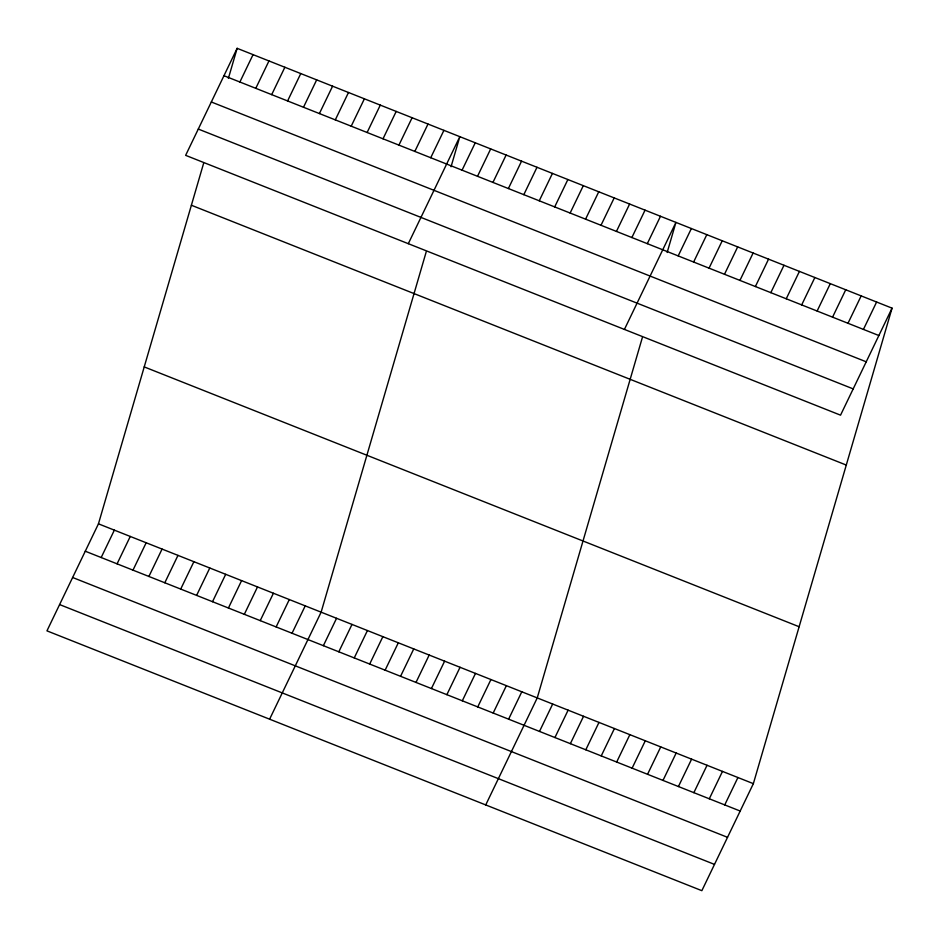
<?xml version="1.0" encoding="UTF-8"?>
<svg xmlns="http://www.w3.org/2000/svg" width="939" height="939" viewBox="0 0 939 939"><rect width="100%" height="100%" fill="white"/><g stroke="black" fill="none" stroke-linecap="round" stroke-linejoin="round"><path stroke-width="1.41" d="M892.05 308.145L840.546 415.167L185.64 155.346L237.144 48.323L892.05 308.145L753.36 783.654L701.856 890.677L46.95 630.855L98.454 523.833L203.587 163.398M228.377 78.407L237.144 48.323M426.247 251.734L321.126 612.169L269.61 719.192M451.049 166.743L459.817 136.66L408.312 243.682M642.37 337.477L537.237 697.912L485.733 804.934M667.159 252.485L675.927 222.402L624.423 329.425M239.879 82.022L253.049 54.638M255.784 88.325L268.965 60.941M271.688 94.639L284.869 67.256M287.592 100.954L300.773 73.571M303.497 107.257L316.678 79.874M101.177 557.531L114.358 530.148M319.401 113.572L332.582 86.188M117.082 563.834L130.263 536.451M335.305 119.875L348.486 92.492M132.986 570.149L146.167 542.765M351.209 126.19L364.391 98.806M148.902 576.452L162.071 549.069M367.114 132.493L380.295 105.109M164.806 582.767L177.976 555.383M383.018 138.808L396.199 111.424M180.711 589.082L193.88 561.698M398.922 145.122L412.104 117.739M196.615 595.385L209.784 568.001M414.827 151.425L428.008 124.042M212.519 601.699L225.689 574.316M430.731 157.74L443.912 130.357M228.423 608.003L241.593 580.619M244.328 614.317L257.509 586.934M462.07 170.17L475.251 142.787M260.232 620.632L273.413 593.248M477.517 176.297L490.686 148.914M276.136 626.935L289.318 599.552M492.952 182.424L506.121 155.041M292.041 633.25L305.222 605.866M508.386 188.539L521.568 161.156M523.821 194.666L537.002 167.283M323.38 645.68L336.561 618.296M539.256 200.793L552.437 173.41M338.815 651.807L351.996 624.423M554.691 206.92L567.872 179.537M354.249 657.934L367.431 630.55M570.137 213.047L583.307 185.664M369.696 664.049L382.866 636.665M585.572 219.163L598.753 191.779M385.131 670.176L398.312 642.792M601.007 225.29L614.188 197.906M400.566 676.303L413.747 648.919M616.442 231.417L629.623 204.033M416 682.43L429.182 655.046M631.877 237.544L645.058 210.16M431.435 688.545L444.617 661.162M647.311 243.659L660.493 216.275M446.87 694.672L460.051 667.289M462.317 700.799L475.486 673.416M678.193 255.913L691.374 228.529M477.751 706.926L490.933 679.543M693.628 262.04L706.809 234.656M493.186 713.053L506.367 685.67M709.062 268.155L722.244 240.771M508.621 719.168L521.802 691.785M724.497 274.282L737.678 246.898M739.944 280.409L753.113 253.025M539.502 731.422L552.672 704.039M755.379 286.536L768.56 259.152M554.937 737.549L568.118 710.166M770.813 292.663L783.995 265.279M570.372 743.665L583.553 716.281M786.248 298.778L799.429 271.394M585.807 749.792L598.988 722.408M801.683 304.905L814.864 277.521M601.242 755.918L614.423 728.535M817.118 311.032L830.299 283.648M616.677 762.045L629.858 734.662M832.564 317.159L845.734 289.775M632.123 768.161L645.293 740.777M847.999 323.274L861.18 295.891M647.558 774.288L660.739 746.904M863.434 329.401L876.615 302.018M662.993 780.415L676.174 753.031M678.428 786.542L691.609 759.158M693.862 792.669L707.044 765.285M709.309 798.784L722.478 771.4M724.744 804.911L737.925 777.527M223.975 75.707L878.869 335.528M211.322 101.987L866.228 361.808M198.293 129.066L853.187 388.887M191.38 205.242L846.285 465.063M144.23 366.914L799.124 626.736M98.454 523.833L753.36 783.654M85.273 551.216L740.178 811.038M72.632 577.497L727.525 837.318M59.603 604.575L714.497 864.396"/></g></svg>
